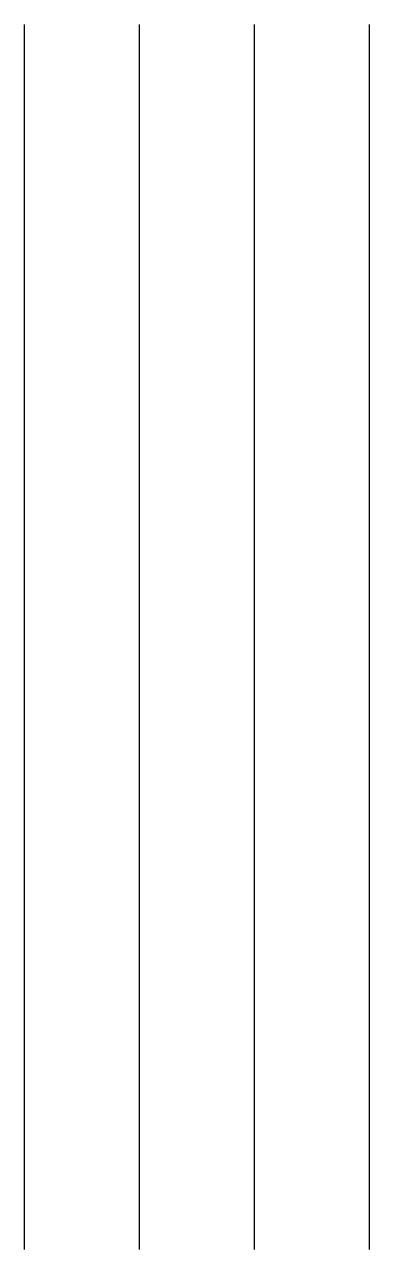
# Model space of a CAD drawing. Extents: x 0 to 29, y 0 to 102.
import ezdxf

# ---------------------------------------------------------------- set-up
doc = ezdxf.new("R2010")
doc.units = 0
doc.layers.get('0').update_dxf_attribs({"linetype": 'continuous'})

# ---------------------------------------------------------------- blocks, each defined once
blk = doc.blocks.new('SKETCH')
at = {"color": 7}
for p, q in [((0, 0), (0, 101.6)), ((9.525, 0), (9.525, 101.6)), ((19.05, 0), (19.05, 101.6)), ((28.575, 0), (28.575, 101.6))]:
    blk.add_line(p, q, dxfattribs=at)

msp = doc.modelspace()

# ---------------------------------------------------------------- block references
at = {"color": 7}
msp.add_blockref('SKETCH', (0, 0), dxfattribs=at)

doc.saveas('drawing.dxf')
